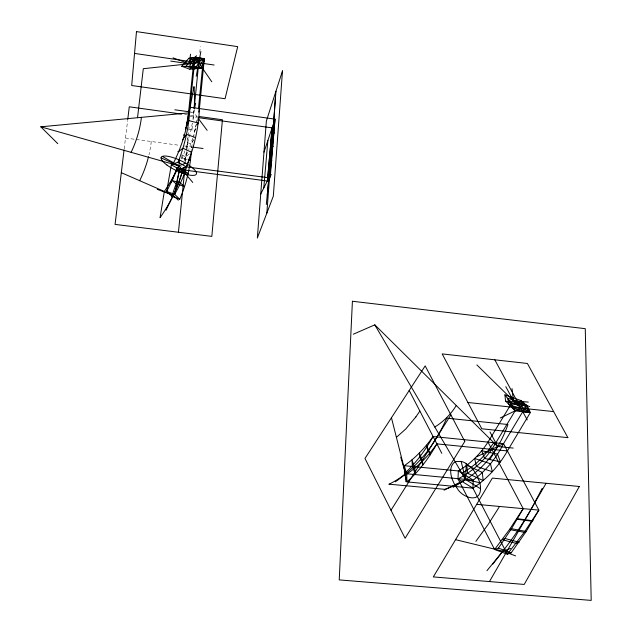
<?xml version="1.0" encoding="UTF-8"?>
<svg xmlns="http://www.w3.org/2000/svg" width="632" height="632" viewBox="0 0 632 632"><rect width="100%" height="100%" fill="white"/><g stroke="black" fill="none" stroke-linecap="round" stroke-linejoin="round"><path stroke-width="0.47" stroke-dasharray="3.16 2.37" d="M191.551 147.785L193.329 138.408M185.492 162.464L186.622 151.348M186.716 150.376L188.099 136.733M188.202 135.754L189.189 126.005M192.081 129.323L192.649 123.69M193.029 119.938L194.071 109.518A164.573 129.323 -43.5 0 1 192.839 119.867M199.799 52.393L200.376 46.578M182.055 154.5L181.502 159.272M124.18 148.947L127.617 120.53M191.457 147.73L191.583 146.948M197.31 119.187L196.852 121.668M191.038 150.068L191.18 149.294M194.316 109.692L193.779 112.425L197.263 117.102M193.526 137.46L196.236 124.18M196.426 123.232L197.2 119.432M196.355 124.149L193.471 135.667M192.736 138.131L188.739 149.539M187.767 151.964L183.88 160.757M177.466 152.035L177.79 151.285M195.936 128.146L194.822 130.729L186.527 128.667M180.72 167.061L181.123 166.279M193.795 139.933L190.848 143.851L186.377 142.247M189.395 153.963L185.713 156.775L181.424 154.785M190.832 112.701L193.779 112.425L190.935 112.03M125.499 138.037L135.28 139.356M136.259 139.482L180.278 145.423M184.449 145.984L191.812 146.98M184.584 114.495L189.434 115.174M190.406 115.308L197.2 116.249M190.09 116.493L196.655 117.41M181.811 157.874L187.333 158.988M187.135 159.596L180.878 158.008M192.302 123.193A164.573 129.323 -43.5 0 1 185.911 148.07M184.979 150.748A164.573 129.323 -43.5 0 1 181.51 159.643M187.728 137.958A189.11 165.102 3 0 1 186.93 148.204M186.456 151.917A189.11 165.102 3 0 1 184.449 163.001M187.096 146.347A188.052 164.225 3 0 1 186.756 149.476M186.337 152.612A188.052 164.225 3 0 1 184.828 161.215M151.269 141.513A151.174 131.946 3.1 0 1 148.97 154.856"/><path stroke-width="0.95" d="M507.409 450.94L436.886 443.869C428.931 457.963 419.166 471.211 406.937 481.9L406.732 474.016L404.29 465.697L458.334 470.935C470.342 463.88 480.462 453.784 487.991 442.092L511.288 403.737L526.559 405.365L530.398 412.483L507.409 450.94C501.097 462.103 492.905 472.23 483.117 480.533A120.23 111.335 44.6 0 1 472.926 488.157L406.937 481.9L404.496 473.542L404.29 465.697C415.627 457.908 425.139 447.701 433.078 436.538L503.538 443.664L538.875 510.111L526.179 531.504L511.169 552.834L507.346 554.225L472.926 488.157L473.226 480.138L479.048 475.469A113.665 105.283 44.6 0 0 482.358 472.475C491.048 464.22 498.174 454.368 503.538 443.664L526.559 405.365L529.877 412.562L514.006 409.741L510.877 402.734A13.707 12.371 49.9 0 0 510.372 401.92L504.889 394.858L505.568 400.972L515.12 410.863L530.398 412.53L523.264 411.724M466.25 463.596L465.618 479.538L453.16 487.335M203.465 63.145L204.341 58.642L202.469 68.209L189.774 69.196L181.732 66.289L188.85 58.294L194.988 57.322L204.341 58.642L199.42 108.562C198.598 128.58 193.89 148.354 186.314 166.88L179.456 169.408L171.335 164.762L172.117 163.277M198.559 117.67L272.1 127.877L267.439 181.013L179.456 169.408L174.701 194.427L179.78 199.246C186.306 184.007 190.224 167.662 191.362 151.119M480.533 488.757C480.249 504.036 462.079 497.36 457.378 488.576A32.295 29.483 55.1 0 1 454.013 483.29C451.066 477.358 448.665 469.213 453.183 463.446A8.232 7.568 54.8 0 1 456.225 461.51L461.131 461.423L465.618 479.538L480.533 488.757A21.417 19.695 56.7 0 0 479.799 482.729L477.302 476.101A32.595 30.067 56.9 0 0 473.905 470.729L470.761 467.174L466.25 463.604A16.914 15.547 55.7 0 0 461.139 461.392M266.846 213.126L275.963 91.206M267.865 140.509L263.781 187.949M272.1 127.877L267.439 181.013L269.777 177.924L270.457 174.424L275.023 119.148L189.9 107.235L186.961 122.9M267.281 195.185L268.869 178.445M198.448 108.83L202.469 68.209L193.242 66.866A2.141 1.098 7.5 0 0 192.547 66.692M195.13 57.259L189.9 107.235C189.213 126.052 184.931 144.641 178.09 162.155L171.335 164.762L166.698 191.433L171.778 196.252L179.78 199.246M178.429 232.252L185.042 166.943M198.827 62.07L194.166 108.554A164.573 129.323 -43.5 0 0 193.992 86.608L188.913 113.499M137.523 117.718L143.298 68.698L198.756 62.781M124.062 149.926L115.071 224.4L211.823 236.384L222.432 119.756L199.143 116.517M127.735 119.551L129.276 106.808L181.676 114.092M188.842 112.891C186.716 130.761 181.131 148.165 172.907 164.154M190.532 54.162L189.316 63.793L170.703 61.083M179.599 160.109L178.785 165.813L170.964 182.656M188.083 116.999L193.242 66.866L194.98 57.275A3.871 2.022 7.7 0 0 195.249 57.267L204.555 58.942M187.807 118.524L187.356 120.807M196.204 76.314L200.881 51.516M194.158 61.802L195.296 57.251L199.665 57.962M180.088 168.033L176.644 182.261L171.778 196.252M266.293 204.515A298.983 25.525 -83.2 0 0 268.932 177.742L270.291 170.774M194.49 108.775L195.565 103.3M198.693 112.156L199.42 108.562M187.206 121.573L186.709 123.864M186.179 126.147L186.361 125.389M189.371 157.795L189.56 157.028M185.405 129.205L185.8 127.672M188.439 159.209L188.992 159.327L188.17 162.377L183.904 175.135L179.504 185.302L174.701 194.427L166.698 191.433L172.457 179.749L177.126 167.693M183.659 135.319L183.888 134.553M263.971 152.154L275.023 119.148L269.777 177.924L186.314 166.88L178.09 162.155M195.249 57.267L191.93 66.589A15.208 7.726 7.5 0 0 190.082 66.431L181.732 66.289M185.603 128.438L188.81 120.625L198.164 122.971L197.421 124.694M166.019 210.258L173.239 195.335A188.052 164.225 3 0 0 183.201 168.223M542.161 488.402L531.552 508.507M260.747 193.969L268.932 177.742L271.31 174.582M179.456 169.408L179.883 168.625M487.991 442.092L523.201 508.649L511.478 528.692L498.458 548.102L494.619 549.485L457.995 478.93L458.334 470.935L473.226 480.138L404.496 473.542C416.053 462.956 425.407 450.15 433.078 436.538M489.46 581.566L546.08 483.283M531.046 509.384L531.299 508.942M499.557 506.461L488.236 524.323L475.872 541.34M489.832 459.575L499.588 443.269A135.359 125.681 41.8 0 0 507.946 424.507L446.777 418.155A211.001 198.614 24.7 0 1 435.006 440.22M523.201 508.649L509.503 529.521L494.619 549.485L507.346 554.225L524.22 532.334L538.875 510.111L476.678 504.336M490.005 431.996L497.7 446.516L492.826 453.91M391.003 510.222L450.885 414.876M434.626 440.757C424.601 457.062 410.926 470.872 395.277 481.845M419.861 411.045L415.896 416.875M436.886 443.869C428.67 455.53 418.739 466.187 406.732 474.016M182.474 139.862L186.487 134.332L195.557 137.586M415.896 416.875L405.807 428.938L396.406 437.352M492.826 453.902L489.263 458.556M268.11 177.568L270.457 174.424M530.675 510.048A408.857 382.7 14 0 1 502.89 551.151L486.94 570.704M492.857 564.084L502.503 551.681M487.643 451.359L493.829 442.684L497.7 446.516L513.224 448.08M196.56 55.727L189.316 63.793L173.034 57.867M189.774 69.196L196.963 61.272L202.177 59.993A20.469 10.776 7.8 0 0 203.267 59.637A6.202 3.239 7.5 0 0 204.46 59.108M204.428 59.092L201.023 68.335L191.93 66.589L197.484 67.482M178.58 151.648L182.909 148.212L191.599 152.273M444.059 490.187L465.618 479.538A112.093 103.798 44.3 0 0 489.239 458.54M476.662 456.802L503.538 443.664M500.26 418.005L520.847 408.114L476.891 364.925M353.312 334.217L374.8 324.84L497.7 446.524M185.69 163.206L178.785 165.813L40.796 126.811L57.781 143.654M455.569 539.673L502.906 551.167L510.545 548.402M194.988 57.322L211.775 81.797M40.796 126.811L189.853 112.796M528.297 402.086L513.421 400.814L505.798 386.65M389.02 484.183L444.683 489.31A108.112 100.085 44.7 0 0 465.618 479.538L479.83 482.722M467.885 402.489L553.656 411.598M519.417 404.606L526.78 405.61L521.25 400.656L504.889 394.858M192.752 147.106L203.054 148.496M174.835 109.786L189.987 111.896M134.545 53.42L214.114 65.025M526.733 405.57L510.877 402.734L511.106 403.153A1.572 1.414 49.8 0 1 511.304 403.737L515.12 410.863L491.846 449.376C484.934 459.029 476.331 467.514 466.392 474.032A104.067 96.293 44.7 0 1 457.995 478.93L472.926 488.157M188.786 159.928L190.445 160.267L188.992 159.327M505.568 400.972L521.961 406.779L528.289 411.637A10.499 9.377 50.2 0 0 529.861 412.585M529.774 406.613L513.421 400.814L512.031 388.625M188.85 58.294L196.963 61.272M498.458 548.102L511.169 552.834M502.906 551.167L515.609 555.891M157.218 189.331L173.239 195.335L178.319 200.162M121.312 172.678L173.239 195.335M161.073 157.881L178.785 165.813L192.752 182.458M162.329 156.388L178.785 165.813A164.573 129.323 -43.5 0 1 164.32 191.536L160.054 217.7A189.11 165.102 3 0 0 183.359 167.583M197.848 117.876L207.146 130.342M374.8 324.84L465.618 479.538L461.842 473.115M494.809 359.813L527.214 419.924M409.196 390.465L441.8 453.349M526.788 405.602L528.478 408.92M400.743 457.173L405.61 473.779L405.815 481.663M391.453 417.752L405.61 473.779M521.25 400.656L521.961 406.779M141.418 117.347A109.605 86.039 -43.5 0 1 131.116 152.344M268.94 177.734A289.33 24.885 -83.2 0 0 273.538 123.572A298.983 25.525 -83.2 0 0 275.307 98.189M456.264 405.507A76.259 70.539 41.5 0 1 434.8 427.034M405.586 473.747A99.587 93.931 41.2 0 1 389.043 484.215M148.512 156.744A151.174 131.946 3.1 0 1 139.664 180.689M487.58 451.311A98.9 91.411 44.9 0 1 461.889 473.186M352.411 301.259L339.226 579.899L591.204 600.4L585.272 328.672L352.411 301.259M282.488 70.903L273.324 196.141L257.343 238.043L266.364 121.083L282.488 70.903M136.48 31.6L131.693 85.502L225.063 98.734L237.695 46.642L136.48 31.6M271.191 140.178L271.017 141.173L274.043 132.412L271.191 140.178M270.22 152.628L269.872 154.54L272.953 146.126L270.22 152.628M269.192 165.118L268.679 167.859L271.231 162.969L271.752 160.173L269.192 165.118M194.316 57.433L189.56 66.4L198.393 68.548L203.267 59.637L194.316 57.433M579.346 486.49L524.22 584.442L433.315 576.921L492.36 478.092L579.346 486.49M464.804 441.42L405.104 538.274L364.98 458.453L425.186 365.873L464.804 441.42M192.183 57.781L186.148 66.297L194.624 68.833L200.763 60.38L192.183 57.781M532.839 520.776L531.852 521.21L516.526 519.164L517.521 518.722L532.839 520.776M526.179 531.504L524.22 532.334L509.503 529.521L511.478 528.692L526.179 531.504M518.943 542.224L516.036 543.37L502.187 539.657L505.11 538.511L518.943 542.224M567.86 437.652L481.805 428.796L442.179 353.904L527.412 363.471L567.86 437.652M500.418 461.818L484.554 458.429L481.71 450.734L497.55 454.132L500.418 461.818M525.911 404.859L509.668 400.909L512.023 407.687L528.289 411.637L525.95 404.899M185.287 171.422L176.636 169.131L179.449 171.209L188.099 173.492L185.287 171.422M524.078 403.224L507.662 398.271L509.195 404.757L525.642 409.702L524.078 403.224M180.515 183.146L172.141 180.452L176.17 183.833L184.536 186.527L180.515 183.146M490.479 463.769L474.64 458.461L476.433 466.408L492.296 471.717L490.479 463.769M482.358 472.475L466.827 465.207L467.554 473.257L483.117 480.533L482.358 472.475M429.886 453.018L426.41 445.204L426.687 447.061L430.155 454.882L429.886 453.018M422.484 461.131L419.356 452.994L419.759 456.81L422.887 464.962L422.484 461.131M414.742 468.146L411.969 459.835L412.341 465.673L415.121 474.008L414.742 468.146M166.998 165.086A19.45 5.435 25.5 0 0 196.118 174.424A19.45 5.435 25.5 0 0 173.208 157.645A19.45 5.435 25.5 0 0 166.998 165.086"/></g></svg>
